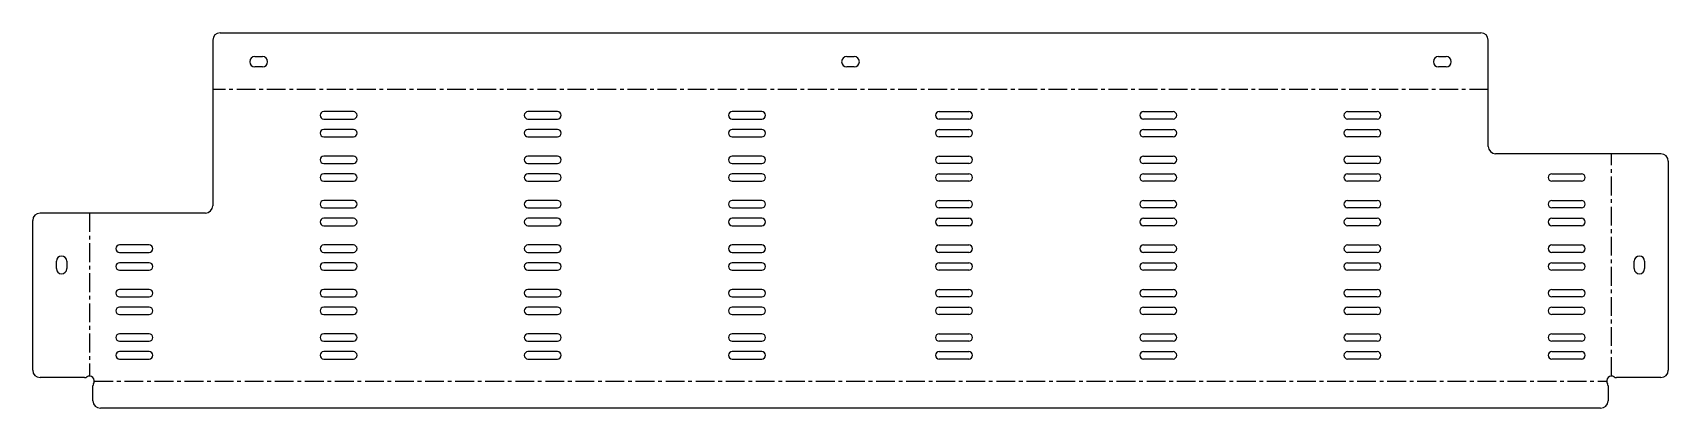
# Model space of a CAD drawing. Header units: millimetres. Extents: x -553 to 553, y -117 to 137.
import ezdxf

# ---------------------------------------------------------------- set-up
doc = ezdxf.new("R2010")
doc.units = ezdxf.units.MM
doc.linetypes.add('CENTERX2', pattern=[20.32, 12.7, -2.54, 2.54, -2.54])

msp = doc.modelspace()

# ---------------------------------------------------------------- linework, layer by layer
at = {"color": 7, "linetype": 'Continuous', "lineweight": 25}
for p, q in [((-426, 136.7), (426, 136.7)), ((-431, 131.7), (-431, 20)), ((431, 60), (431, 131.7)), ((-402.5, 120.7), (-397.5, 120.7)), ((-397.5, 113.7), (-402.5, 113.7)), ((-2.5, 120.7), (2.5, 120.7)), ((2.5, 113.7), (-2.5, 113.7)), ((397.5, 120.7), (402.5, 120.7)), ((402.5, 113.7), (397.5, 113.7)), ((-336, 83.5), (-356, 83.5)), ((-356, 78.5), (-336, 78.5)), ((-198, 83.5), (-218, 83.5)), ((-218, 78.5), (-198, 78.5)), ((-60, 83.5), (-80, 83.5)), ((-80, 78.5), (-60, 78.5)), ((60, 83.5), (80, 83.5)), ((80, 78.5), (60, 78.5)), ((198, 83.5), (218, 83.5)), ((218, 78.5), (198, 78.5)), ((336, 83.5), (356, 83.5)), ((356, 78.5), (336, 78.5)), ((-336, 71.5), (-356, 71.5)), ((-356, 66.5), (-336, 66.5)), ((-198, 71.5), (-218, 71.5)), ((-218, 66.5), (-198, 66.5)), ((-60, 71.5), (-80, 71.5)), ((-80, 66.5), (-60, 66.5)), ((60, 71.5), (80, 71.5)), ((80, 66.5), (60, 66.5)), ((198, 71.5), (218, 71.5)), ((218, 66.5), (198, 66.5)), ((336, 71.5), (356, 71.5)), ((356, 66.5), (336, 66.5)), ((-336, 53.5), (-356, 53.5)), ((-356, 48.5), (-336, 48.5)), ((-198, 53.5), (-218, 53.5)), ((-218, 48.5), (-198, 48.5)), ((-60, 53.5), (-80, 53.5)), ((-80, 48.5), (-60, 48.5)), ((60, 53.5), (80, 53.5)), ((80, 48.5), (60, 48.5)), ((198, 53.5), (218, 53.5)), ((218, 48.5), (198, 48.5)), ((336, 53.5), (356, 53.5)), ((356, 48.5), (336, 48.5)), ((547.7, 55), (436, 55)), ((552.7, 50), (552.7, -91)), ((-336, 41.5), (-356, 41.5)), ((-356, 36.5), (-336, 36.5)), ((-198, 41.5), (-218, 41.5)), ((-218, 36.5), (-198, 36.5)), ((-60, 41.5), (-80, 41.5)), ((-80, 36.5), (-60, 36.5)), ((60, 41.5), (80, 41.5)), ((80, 36.5), (60, 36.5)), ((198, 41.5), (218, 41.5)), ((218, 36.5), (198, 36.5)), ((336, 41.5), (356, 41.5)), ((356, 36.5), (336, 36.5)), ((474, 41.5), (494, 41.5)), ((494, 36.5), (474, 36.5)), ((-336, 23.5), (-356, 23.5)), ((-198, 23.5), (-218, 23.5)), ((-60, 23.5), (-80, 23.5)), ((60, 23.5), (80, 23.5)), ((198, 23.5), (218, 23.5)), ((336, 23.5), (356, 23.5)), ((474, 23.5), (494, 23.5)), ((-436, 15), (-547.7, 15)), ((-356, 18.5), (-336, 18.5)), ((-336, 11.5), (-356, 11.5)), ((-218, 18.5), (-198, 18.5)), ((-198, 11.5), (-218, 11.5)), ((-80, 18.5), (-60, 18.5)), ((-60, 11.5), (-80, 11.5)), ((80, 18.5), (60, 18.5)), ((60, 11.5), (80, 11.5)), ((218, 18.5), (198, 18.5)), ((198, 11.5), (218, 11.5)), ((356, 18.5), (336, 18.5)), ((336, 11.5), (356, 11.5)), ((494, 18.5), (474, 18.5)), ((474, 11.5), (494, 11.5)), ((-552.7, -91), (-552.7, 10)), ((-356, 6.5), (-336, 6.5)), ((-218, 6.5), (-198, 6.5)), ((-80, 6.5), (-60, 6.5)), ((80, 6.5), (60, 6.5)), ((218, 6.5), (198, 6.5)), ((356, 6.5), (336, 6.5)), ((494, 6.5), (474, 6.5)), ((-474, -6.5), (-494, -6.5)), ((-336, -6.5), (-356, -6.5)), ((-198, -6.5), (-218, -6.5)), ((-60, -6.5), (-80, -6.5)), ((60, -6.5), (80, -6.5)), ((198, -6.5), (218, -6.5)), ((336, -6.5), (356, -6.5)), ((474, -6.5), (494, -6.5)), ((-536.7, -22.5), (-536.7, -17.5)), ((-529.7, -17.5), (-529.7, -22.5)), ((-494, -11.5), (-474, -11.5)), ((-474, -18.5), (-494, -18.5)), ((-356, -11.5), (-336, -11.5)), ((-336, -18.5), (-356, -18.5)), ((-218, -11.5), (-198, -11.5)), ((-198, -18.5), (-218, -18.5)), ((-80, -11.5), (-60, -11.5)), ((-60, -18.5), (-80, -18.5)), ((80, -11.5), (60, -11.5)), ((60, -18.5), (80, -18.5)), ((218, -11.5), (198, -11.5)), ((198, -18.5), (218, -18.5)), ((356, -11.5), (336, -11.5)), ((336, -18.5), (356, -18.5)), ((494, -11.5), (474, -11.5)), ((474, -18.5), (494, -18.5)), ((529.7, -22.5), (529.7, -17.5)), ((536.7, -17.5), (536.7, -22.5)), ((-494, -23.5), (-474, -23.5)), ((-356, -23.5), (-336, -23.5)), ((-218, -23.5), (-198, -23.5)), ((-80, -23.5), (-60, -23.5)), ((80, -23.5), (60, -23.5)), ((218, -23.5), (198, -23.5)), ((356, -23.5), (336, -23.5)), ((494, -23.5), (474, -23.5)), ((-474, -36.5), (-494, -36.5)), ((-494, -41.5), (-474, -41.5)), ((-336, -36.5), (-356, -36.5)), ((-356, -41.5), (-336, -41.5)), ((-198, -36.5), (-218, -36.5)), ((-218, -41.5), (-198, -41.5)), ((-60, -36.5), (-80, -36.5)), ((-80, -41.5), (-60, -41.5)), ((60, -36.5), (80, -36.5)), ((80, -41.5), (60, -41.5)), ((198, -36.5), (218, -36.5)), ((218, -41.5), (198, -41.5)), ((336, -36.5), (356, -36.5)), ((356, -41.5), (336, -41.5)), ((474, -36.5), (494, -36.5)), ((494, -41.5), (474, -41.5)), ((-474, -48.5), (-494, -48.5)), ((-494, -53.5), (-474, -53.5)), ((-336, -48.5), (-356, -48.5)), ((-356, -53.5), (-336, -53.5)), ((-198, -48.5), (-218, -48.5)), ((-218, -53.5), (-198, -53.5)), ((-60, -48.5), (-80, -48.5)), ((-80, -53.5), (-60, -53.5)), ((60, -48.5), (80, -48.5)), ((80, -53.5), (60, -53.5)), ((198, -48.5), (218, -48.5)), ((218, -53.5), (198, -53.5)), ((336, -48.5), (356, -48.5)), ((356, -53.5), (336, -53.5)), ((474, -48.5), (494, -48.5)), ((494, -53.5), (474, -53.5)), ((-474, -66.5), (-494, -66.5)), ((-494, -71.5), (-474, -71.5)), ((-336, -66.5), (-356, -66.5)), ((-356, -71.5), (-336, -71.5)), ((-198, -66.5), (-218, -66.5)), ((-218, -71.5), (-198, -71.5)), ((-60, -66.5), (-80, -66.5)), ((-80, -71.5), (-60, -71.5)), ((60, -66.5), (80, -66.5)), ((80, -71.5), (60, -71.5)), ((198, -66.5), (218, -66.5)), ((218, -71.5), (198, -71.5)), ((336, -66.5), (356, -66.5)), ((356, -71.5), (336, -71.5)), ((474, -66.5), (494, -66.5)), ((494, -71.5), (474, -71.5)), ((-474, -78.5), (-494, -78.5)), ((-494, -83.5), (-474, -83.5)), ((-336, -78.5), (-356, -78.5)), ((-356, -83.5), (-336, -83.5)), ((-198, -78.5), (-218, -78.5)), ((-218, -83.5), (-198, -83.5)), ((-60, -78.5), (-80, -78.5)), ((-80, -83.5), (-60, -83.5)), ((60, -78.5), (80, -78.5)), ((80, -83.5), (60, -83.5)), ((198, -78.5), (218, -78.5)), ((218, -83.5), (198, -83.5)), ((336, -78.5), (356, -78.5)), ((356, -83.5), (336, -83.5)), ((474, -78.5), (494, -78.5)), ((494, -83.5), (474, -83.5)), ((-517.7, -96), (-547.7, -96)), ((547.7, -96), (517.7, -96)), ((-512, -111.7), (-512, -101.7)), ((512, -101.7), (512, -111.7)), ((507, -116.7), (-507, -116.7))]:
    msp.add_line(p, q, dxfattribs=at)
at = {"color": 7, "linetype": 'CENTERX2'}
for p, q in [((431, 98.4), (-431, 98.4)), ((514.4, -95), (514.4, 55)), ((-514.4, 15), (-514.4, -95)), ((-511, -98.4), (511, -98.4))]:
    msp.add_line(p, q, dxfattribs=at)
at = {"color": 7, "linetype": 'Continuous', "lineweight": 25}
for centre, radius, start, end in [((-426, 131.7), 5, 90, 180), ((426, 131.7), 5, 0, 90), ((-402.5, 117.2), 3.5, 90, 270), ((-397.5, 117.2), 3.5, 270, 90), ((-2.5, 117.2), 3.5, 90, 270), ((2.5, 117.2), 3.5, 270, 90), ((397.5, 117.2), 3.5, 90, 270), ((402.5, 117.2), 3.5, 270, 90), ((-356, 81), 2.5, 90, 270), ((-336, 81), 2.5, 270, 90), ((-218, 81), 2.5, 90, 270), ((-198, 81), 2.5, 270, 90), ((-80, 81), 2.5, 90, 270), ((-60, 81), 2.5, 270, 90), ((60, 81), 2.5, 90, 270), ((80, 81), 2.5, 270, 90), ((198, 81), 2.5, 90, 270), ((218, 81), 2.5, 270, 90), ((336, 81), 2.5, 90, 270), ((356, 81), 2.5, 270, 90), ((-356, 69), 2.5, 90, 270), ((-336, 69), 2.5, 270, 90), ((-218, 69), 2.5, 90, 270), ((-198, 69), 2.5, 270, 90), ((-80, 69), 2.5, 90, 270), ((-60, 69), 2.5, 270, 90), ((60, 69), 2.5, 90, 270), ((80, 69), 2.5, 270, 90), ((198, 69), 2.5, 90, 270), ((218, 69), 2.5, 270, 90), ((336, 69), 2.5, 90, 270), ((356, 69), 2.5, 270, 90), ((436, 60), 5, 180, 270), ((-356, 51), 2.5, 90, 270), ((-336, 51), 2.5, 270, 90), ((-218, 51), 2.5, 90, 270), ((-198, 51), 2.5, 270, 90), ((-80, 51), 2.5, 90, 270), ((-60, 51), 2.5, 270, 90), ((60, 51), 2.5, 90, 270), ((80, 51), 2.5, 270, 90), ((198, 51), 2.5, 90, 270), ((218, 51), 2.5, 270, 90), ((336, 51), 2.5, 90, 270), ((356, 51), 2.5, 270, 90), ((547.7, 50), 5, 360, 90), ((-356, 39), 2.5, 90, 270), ((-336, 39), 2.5, 270, 90), ((-218, 39), 2.5, 90, 270), ((-198, 39), 2.5, 270, 90), ((-80, 39), 2.5, 90, 270), ((-60, 39), 2.5, 270, 90), ((60, 39), 2.5, 90, 270), ((80, 39), 2.5, 270, 90), ((198, 39), 2.5, 90, 270), ((218, 39), 2.5, 270, 90), ((336, 39), 2.5, 90, 270), ((356, 39), 2.5, 270, 90), ((474, 39), 2.5, 90, 270), ((494, 39), 2.5, 270, 90), ((-356, 21), 2.5, 90, 270), ((-336, 21), 2.5, 270, 90), ((-218, 21), 2.5, 90, 270), ((-198, 21), 2.5, 270, 90), ((-80, 21), 2.5, 90, 270), ((-60, 21), 2.5, 270, 90), ((60, 21), 2.5, 90, 270), ((80, 21), 2.5, 270, 90), ((198, 21), 2.5, 90, 270), ((218, 21), 2.5, 270, 90), ((336, 21), 2.5, 90, 270), ((356, 21), 2.5, 270, 90), ((474, 21), 2.5, 90, 270), ((494, 21), 2.5, 270, 90), ((-547.7, 10), 5, 90, 180), ((-436, 20), 5, 270, 0), ((-356, 9), 2.5, 90, 270), ((-336, 9), 2.5, 270, 90), ((-218, 9), 2.5, 90, 270), ((-198, 9), 2.5, 270, 90), ((-80, 9), 2.5, 90, 270), ((-60, 9), 2.5, 270, 90), ((60, 9), 2.5, 90, 270), ((80, 9), 2.5, 270, 90), ((198, 9), 2.5, 90, 270), ((218, 9), 2.5, 270, 90), ((336, 9), 2.5, 90, 270), ((356, 9), 2.5, 270, 90), ((474, 9), 2.5, 90, 270), ((494, 9), 2.5, 270, 90), ((-494, -9), 2.5, 90, 270), ((-474, -9), 2.5, 270, 90), ((-356, -9), 2.5, 90, 270), ((-336, -9), 2.5, 270, 90), ((-218, -9), 2.5, 90, 270), ((-198, -9), 2.5, 270, 90), ((-80, -9), 2.5, 90, 270), ((-60, -9), 2.5, 270, 90), ((60, -9), 2.5, 90, 270), ((80, -9), 2.5, 270, 90), ((198, -9), 2.5, 90, 270), ((218, -9), 2.5, 270, 90), ((336, -9), 2.5, 90, 270), ((356, -9), 2.5, 270, 90), ((474, -9), 2.5, 90, 270), ((494, -9), 2.5, 270, 90), ((-533.2, -17.5), 3.5, 0, 180), ((-494, -21), 2.5, 90, 270), ((-474, -21), 2.5, 270, 90), ((-356, -21), 2.5, 90, 270), ((-336, -21), 2.5, 270, 90), ((-218, -21), 2.5, 90, 270), ((-198, -21), 2.5, 270, 90), ((-80, -21), 2.5, 90, 270), ((-60, -21), 2.5, 270, 90), ((60, -21), 2.5, 90, 270), ((80, -21), 2.5, 270, 90), ((198, -21), 2.5, 90, 270), ((218, -21), 2.5, 270, 90), ((336, -21), 2.5, 90, 270), ((356, -21), 2.5, 270, 90), ((474, -21), 2.5, 90, 270), ((494, -21), 2.5, 270, 90), ((533.2, -17.5), 3.5, 0, 180), ((-533.2, -22.5), 3.5, 180, 0), ((533.2, -22.5), 3.5, 180, 0), ((-494, -39), 2.5, 90, 270), ((-474, -39), 2.5, 270, 90), ((-356, -39), 2.5, 90, 270), ((-336, -39), 2.5, 270, 90), ((-218, -39), 2.5, 90, 270), ((-198, -39), 2.5, 270, 90), ((-80, -39), 2.5, 90, 270), ((-60, -39), 2.5, 270, 90), ((60, -39), 2.5, 90, 270), ((80, -39), 2.5, 270, 90), ((198, -39), 2.5, 90, 270), ((218, -39), 2.5, 270, 90), ((336, -39), 2.5, 90, 270), ((356, -39), 2.5, 270, 90), ((474, -39), 2.5, 90, 270), ((494, -39), 2.5, 270, 90), ((-494, -51), 2.5, 90, 270), ((-474, -51), 2.5, 270, 90), ((-356, -51), 2.5, 90, 270), ((-336, -51), 2.5, 270, 90), ((-218, -51), 2.5, 90, 270), ((-198, -51), 2.5, 270, 90), ((-80, -51), 2.5, 90, 270), ((-60, -51), 2.5, 270, 90), ((60, -51), 2.5, 90, 270), ((80, -51), 2.5, 270, 90), ((198, -51), 2.5, 90, 270), ((218, -51), 2.5, 270, 90), ((336, -51), 2.5, 90, 270), ((356, -51), 2.5, 270, 90), ((474, -51), 2.5, 90, 270), ((494, -51), 2.5, 270, 90), ((-494, -69), 2.5, 90, 270), ((-474, -69), 2.5, 270, 90), ((-356, -69), 2.5, 90, 270), ((-336, -69), 2.5, 270, 90), ((-218, -69), 2.5, 90, 270), ((-198, -69), 2.5, 270, 90), ((-80, -69), 2.5, 90, 270), ((-60, -69), 2.5, 270, 90), ((60, -69), 2.5, 90, 270), ((80, -69), 2.5, 270, 90), ((198, -69), 2.5, 90, 270), ((218, -69), 2.5, 270, 90), ((336, -69), 2.5, 90, 270), ((356, -69), 2.5, 270, 90), ((474, -69), 2.5, 90, 270), ((494, -69), 2.5, 270, 90), ((-494, -81), 2.5, 90, 270), ((-474, -81), 2.5, 270, 90), ((-356, -81), 2.5, 90, 270), ((-336, -81), 2.5, 270, 90), ((-218, -81), 2.5, 90, 270), ((-198, -81), 2.5, 270, 90), ((-80, -81), 2.5, 90, 270), ((-60, -81), 2.5, 270, 90), ((60, -81), 2.5, 90, 270), ((80, -81), 2.5, 270, 90), ((198, -81), 2.5, 90, 270), ((218, -81), 2.5, 270, 90), ((336, -81), 2.5, 90, 270), ((356, -81), 2.5, 270, 90), ((474, -81), 2.5, 90, 270), ((494, -81), 2.5, 270, 90), ((-547.7, -91), 5, 180, 270), ((-517.7, -93), 3, 270, 302.2346), ((-514.4, -98.4), 3.33, 327.7654, 122.2346), ((514.4, -98.4), 3.33, 57.7654, 212.2346), ((517.7, -93), 3, 237.7654, 270), ((547.7, -91), 5, 270, 360), ((-509, -101.7), 3, 147.7654, 180), ((509, -101.7), 3, 360, 32.2346), ((-507, -111.7), 5, 180, 270), ((507, -111.7), 5, 270, 0)]:
    msp.add_arc(centre, radius, start, end, dxfattribs=at)

doc.saveas('drawing.dxf')
